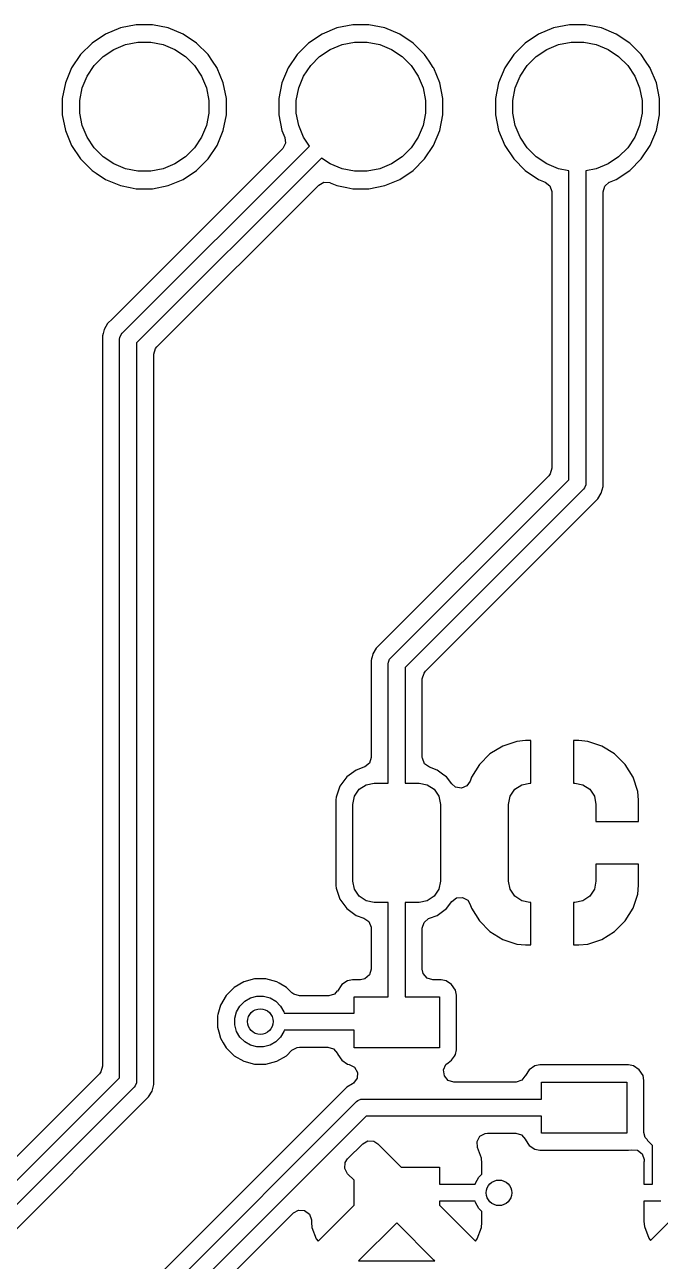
# Model space of a CAD drawing. Header units: inches. Extents: x 2.9 to 6.6, y -4.54 to -2.01.
# Drawn here: x 5.919 to 6.212, y -3.501 to -2.929 of the extents above; entities that cross this region are included whole.
import ezdxf

# ---------------------------------------------------------------- set-up
doc = ezdxf.new("R2010")
doc.units = ezdxf.units.IN
doc.header["$MEASUREMENT"] = 0
doc.layers.add('BLACK', color=7, linetype='CONTINUOUS')

msp = doc.modelspace()

# ---------------------------------------------------------------- linework, layer by layer
at = {"layer": 'BLACK', "linetype": 'CONTINUOUS'}
for p, q in [((5.96296, -2.93049), (5.95607, -2.93335)), ((5.97028, -2.92904), (5.96296, -2.93049)), ((5.96296, -2.93049), (5.96296, -2.93049)), ((5.97775, -2.92904), (5.97028, -2.92904)), ((5.97028, -2.92904), (5.97028, -2.92904)), ((5.98507, -2.93049), (5.97775, -2.92904)), ((5.97775, -2.92904), (5.97775, -2.92904)), ((5.99197, -2.93335), (5.98507, -2.93049)), ((5.98507, -2.93049), (5.98507, -2.93049)), ((6.06296, -2.93049), (6.05607, -2.93335)), ((6.07028, -2.92904), (6.06296, -2.93049)), ((6.06296, -2.93049), (6.06296, -2.93049)), ((6.07775, -2.92904), (6.07028, -2.92904)), ((6.07028, -2.92904), (6.07028, -2.92904)), ((6.08507, -2.93049), (6.07775, -2.92904)), ((6.07775, -2.92904), (6.07775, -2.92904)), ((6.09197, -2.93335), (6.08507, -2.93049)), ((6.08507, -2.93049), (6.08507, -2.93049)), ((6.16296, -2.93049), (6.15607, -2.93335)), ((6.17028, -2.92904), (6.16296, -2.93049)), ((6.16296, -2.93049), (6.16296, -2.93049)), ((6.17775, -2.92904), (6.17028, -2.92904)), ((6.17028, -2.92904), (6.17028, -2.92904)), ((6.18507, -2.93049), (6.17775, -2.92904)), ((6.17775, -2.92904), (6.17775, -2.92904)), ((6.19197, -2.93335), (6.18507, -2.93049)), ((6.18507, -2.93049), (6.18507, -2.93049)), ((5.94986, -2.9375), (5.94458, -2.94277)), ((5.95607, -2.93335), (5.94986, -2.9375)), ((5.96531, -2.93822), (5.97108, -2.93707)), ((5.97108, -2.93707), (5.97696, -2.93707)), ((5.97696, -2.93707), (5.98272, -2.93822)), ((5.99817, -2.9375), (5.99197, -2.93335)), ((6.00345, -2.94277), (5.99817, -2.9375)), ((6.04986, -2.9375), (6.04458, -2.94277)), ((6.05607, -2.93335), (6.04986, -2.9375)), ((6.06531, -2.93822), (6.07108, -2.93707)), ((6.07108, -2.93707), (6.07696, -2.93707)), ((6.07696, -2.93707), (6.08272, -2.93822)), ((6.09817, -2.9375), (6.09197, -2.93335)), ((6.10345, -2.94277), (6.09817, -2.9375)), ((6.14986, -2.9375), (6.14458, -2.94277)), ((6.15607, -2.93335), (6.14986, -2.9375)), ((6.16531, -2.93822), (6.17108, -2.93707)), ((6.17108, -2.93707), (6.17696, -2.93707)), ((6.17696, -2.93707), (6.18272, -2.93822)), ((6.19817, -2.9375), (6.19197, -2.93335)), ((6.20345, -2.94277), (6.19817, -2.9375)), ((5.94458, -2.94277), (5.94043, -2.94898)), ((5.95498, -2.94374), (5.95987, -2.94047)), ((5.95987, -2.94047), (5.96531, -2.93822)), ((5.98272, -2.93822), (5.98816, -2.94047)), ((5.98816, -2.94047), (5.99305, -2.94374)), ((6.00547, -2.9458), (6.00345, -2.94277)), ((6.04458, -2.94277), (6.04043, -2.94898)), ((6.05498, -2.94374), (6.05987, -2.94047)), ((6.05987, -2.94047), (6.06531, -2.93822)), ((6.08272, -2.93822), (6.08816, -2.94047)), ((6.08816, -2.94047), (6.09305, -2.94374)), ((6.10547, -2.9458), (6.10345, -2.94277)), ((6.14458, -2.94277), (6.14043, -2.94898)), ((6.15498, -2.94374), (6.15987, -2.94047)), ((6.15987, -2.94047), (6.16531, -2.93822)), ((6.18272, -2.93822), (6.18816, -2.94047)), ((6.18816, -2.94047), (6.19305, -2.94374)), ((6.20547, -2.9458), (6.20345, -2.94277)), ((5.94756, -2.95279), (5.95083, -2.9479)), ((5.95083, -2.9479), (5.95498, -2.94374)), ((5.99305, -2.94374), (5.99721, -2.9479)), ((5.99721, -2.9479), (6.00047, -2.95279)), ((6.00746, -2.94878), (6.00547, -2.9458)), ((6.0076, -2.94898), (6.00746, -2.94878)), ((6.04756, -2.95279), (6.05083, -2.9479)), ((6.05083, -2.9479), (6.05498, -2.94374)), ((6.09305, -2.94374), (6.09721, -2.9479)), ((6.09721, -2.9479), (6.10047, -2.95279)), ((6.10746, -2.94878), (6.10547, -2.9458)), ((6.1076, -2.94898), (6.10746, -2.94878)), ((6.14756, -2.95279), (6.15083, -2.9479)), ((6.15083, -2.9479), (6.15498, -2.94374)), ((6.19305, -2.94374), (6.19721, -2.9479)), ((6.19721, -2.9479), (6.20047, -2.95279)), ((6.20746, -2.94878), (6.20547, -2.9458)), ((6.2076, -2.94898), (6.20746, -2.94878)), ((5.94043, -2.94898), (5.93758, -2.95588)), ((5.94531, -2.95822), (5.94756, -2.95279)), ((6.00047, -2.95279), (6.00272, -2.95822)), ((6.00766, -2.94914), (6.0076, -2.94898)), ((6.01045, -2.95588), (6.00766, -2.94914)), ((6.04043, -2.94898), (6.03758, -2.95588)), ((6.04531, -2.95822), (6.04756, -2.95279)), ((6.10047, -2.95279), (6.10272, -2.95822)), ((6.10766, -2.94914), (6.1076, -2.94898)), ((6.11045, -2.95588), (6.10766, -2.94914)), ((6.14043, -2.94898), (6.13758, -2.95588)), ((6.14531, -2.95822), (6.14756, -2.95279)), ((6.20047, -2.95279), (6.20272, -2.95822)), ((6.20766, -2.94914), (6.2076, -2.94898)), ((6.21045, -2.95588), (6.20766, -2.94914)), ((5.93758, -2.95588), (5.93612, -2.9632)), ((5.93758, -2.95588), (5.93758, -2.95588)), ((5.94416, -2.96399), (5.94531, -2.95822)), ((6.00272, -2.95822), (6.00387, -2.96399)), ((6.01191, -2.9632), (6.01045, -2.95588)), ((6.03758, -2.95588), (6.03612, -2.9632)), ((6.03758, -2.95588), (6.03758, -2.95588)), ((6.04416, -2.96399), (6.04531, -2.95822)), ((6.10272, -2.95822), (6.10387, -2.96399)), ((6.11191, -2.9632), (6.11045, -2.95588)), ((6.13758, -2.95588), (6.13612, -2.9632)), ((6.13758, -2.95588), (6.13758, -2.95588)), ((6.14416, -2.96399), (6.14531, -2.95822)), ((6.20272, -2.95822), (6.20387, -2.96399)), ((6.21191, -2.9632), (6.21045, -2.95588)), ((5.93612, -2.9632), (5.93612, -2.97066)), ((5.94416, -2.96987), (5.94416, -2.96399)), ((6.00387, -2.96399), (6.00387, -2.96987)), ((6.01191, -2.97066), (6.01191, -2.9632)), ((6.03612, -2.9632), (6.03612, -2.97066)), ((6.04416, -2.96987), (6.04416, -2.96399)), ((6.10387, -2.96399), (6.10387, -2.96987)), ((6.11191, -2.97066), (6.11191, -2.9632)), ((6.13612, -2.9632), (6.13612, -2.97066)), ((6.14416, -2.96987), (6.14416, -2.96399)), ((6.20387, -2.96399), (6.20387, -2.96987)), ((6.21191, -2.97066), (6.21191, -2.9632)), ((5.93612, -2.97066), (5.93758, -2.97798)), ((5.94531, -2.97564), (5.94416, -2.96987)), ((6.00387, -2.96987), (6.00272, -2.97564)), ((6.01045, -2.97798), (6.01191, -2.97066)), ((6.03612, -2.97066), (6.03758, -2.97798)), ((6.04531, -2.97564), (6.04416, -2.96987)), ((6.10387, -2.96987), (6.10272, -2.97564)), ((6.11045, -2.97798), (6.11191, -2.97066)), ((6.13612, -2.97066), (6.13758, -2.97798)), ((6.14531, -2.97564), (6.14416, -2.96987)), ((6.20387, -2.96987), (6.20272, -2.97564)), ((6.21045, -2.97798), (6.21191, -2.97066)), ((5.94756, -2.98107), (5.94531, -2.97564)), ((6.00272, -2.97564), (6.00047, -2.98107)), ((6.04756, -2.98107), (6.04531, -2.97564)), ((6.10272, -2.97564), (6.10047, -2.98107)), ((6.14756, -2.98107), (6.14531, -2.97564)), ((6.20272, -2.97564), (6.20047, -2.98107)), ((5.93758, -2.97798), (5.93758, -2.97798)), ((5.93758, -2.97798), (5.94043, -2.98488)), ((5.95083, -2.98596), (5.94756, -2.98107)), ((6.00047, -2.98107), (5.99721, -2.98596)), ((6.0076, -2.98488), (6.01045, -2.97798)), ((6.03758, -2.97798), (6.03758, -2.97798)), ((6.03758, -2.97798), (6.03886, -2.98109)), ((6.03886, -2.98109), (6.03916, -2.98382)), ((6.05026, -2.98512), (6.04756, -2.98107)), ((6.10047, -2.98107), (6.09721, -2.98596)), ((6.1076, -2.98488), (6.11045, -2.97798)), ((6.13758, -2.97798), (6.13758, -2.97798)), ((6.13758, -2.97798), (6.14043, -2.98488)), ((6.15083, -2.98596), (6.14756, -2.98107)), ((6.20047, -2.98107), (6.19721, -2.98596)), ((6.2076, -2.98488), (6.21045, -2.97798)), ((5.94043, -2.98488), (5.94458, -2.99108)), ((5.95498, -2.99012), (5.95083, -2.98596)), ((6.03781, -2.98641), (5.95927, -3.06494)), ((5.96375, -3.07163), (6.05026, -2.98512)), ((5.99721, -2.98596), (5.99305, -2.99012)), ((6.00345, -2.99108), (6.0076, -2.98488)), ((6.03793, -2.98628), (6.03781, -2.98641)), ((6.03916, -2.98382), (6.03793, -2.98628)), ((6.09721, -2.98596), (6.09305, -2.99012)), ((6.10345, -2.99108), (6.1076, -2.98488)), ((6.14043, -2.98488), (6.14458, -2.99108)), ((6.15498, -2.99012), (6.15083, -2.98596)), ((6.19721, -2.98596), (6.19305, -2.99012)), ((6.20345, -2.99108), (6.2076, -2.98488)), ((5.94458, -2.99108), (5.94986, -2.99636)), ((5.95987, -2.99339), (5.95498, -2.99012)), ((5.96531, -2.99564), (5.95987, -2.99339)), ((6.05583, -2.99068), (5.97047, -3.07604)), ((5.98816, -2.99339), (5.98272, -2.99564)), ((5.99305, -2.99012), (5.98816, -2.99339)), ((5.99817, -2.99636), (6.00345, -2.99108)), ((6.05987, -2.99339), (6.05583, -2.99068)), ((6.06531, -2.99564), (6.05987, -2.99339)), ((6.08816, -2.99339), (6.08272, -2.99564)), ((6.09305, -2.99012), (6.08816, -2.99339)), ((6.09817, -2.99636), (6.10345, -2.99108)), ((6.14458, -2.99108), (6.14986, -2.99636)), ((6.15987, -2.99339), (6.15498, -2.99012)), ((6.16531, -2.99564), (6.15987, -2.99339)), ((6.18816, -2.99339), (6.18272, -2.99564)), ((6.19305, -2.99012), (6.18816, -2.99339)), ((6.19817, -2.99636), (6.20345, -2.99108)), ((5.94986, -2.99636), (5.95171, -2.9976)), ((5.95171, -2.9976), (5.95607, -3.00051)), ((5.97108, -2.99678), (5.96531, -2.99564)), ((5.97696, -2.99678), (5.97108, -2.99678)), ((5.98272, -2.99564), (5.97696, -2.99678)), ((5.99197, -3.00051), (5.99817, -2.99636)), ((6.07108, -2.99678), (6.06531, -2.99564)), ((6.07696, -2.99678), (6.07108, -2.99678)), ((6.08272, -2.99564), (6.07696, -2.99678)), ((6.09197, -3.00051), (6.09817, -2.99636)), ((6.14986, -2.99636), (6.14986, -2.99636)), ((6.14986, -2.99636), (6.15607, -3.00051)), ((6.17008, -2.99659), (6.16531, -2.99564)), ((6.17008, -3.13931), (6.17008, -2.99659)), ((6.18272, -2.99564), (6.17795, -2.99659)), ((6.17795, -2.99659), (6.17795, -3.14094)), ((6.19197, -3.00051), (6.19817, -2.99636)), ((5.95607, -3.00051), (5.96296, -3.00337)), ((5.96296, -3.00337), (5.9675, -3.00427)), ((5.9675, -3.00427), (5.97028, -3.00482)), ((5.97028, -3.00482), (5.97028, -3.00482)), ((5.97028, -3.00482), (5.97028, -3.00482)), ((5.97028, -3.00482), (5.97775, -3.00482)), ((5.97775, -3.00482), (5.98507, -3.00337)), ((5.97775, -3.00482), (5.97775, -3.00482)), ((5.9798, -3.07788), (6.05454, -3.00314)), ((5.98507, -3.00337), (5.99197, -3.00051)), ((6.05454, -3.00314), (6.05695, -3.00182)), ((6.05695, -3.00182), (6.0597, -3.00202)), ((6.0597, -3.00202), (6.05986, -3.00208)), ((6.05986, -3.00208), (6.06296, -3.00337)), ((6.06296, -3.00337), (6.0675, -3.00427)), ((6.0675, -3.00427), (6.07028, -3.00482)), ((6.07028, -3.00482), (6.07028, -3.00482)), ((6.07028, -3.00482), (6.07028, -3.00482)), ((6.07028, -3.00482), (6.07775, -3.00482)), ((6.07775, -3.00482), (6.08507, -3.00337)), ((6.07775, -3.00482), (6.07775, -3.00482)), ((6.08507, -3.00337), (6.09197, -3.00051)), ((6.15607, -3.00051), (6.15607, -3.00051)), ((6.15607, -3.00051), (6.15917, -3.0018)), ((6.15917, -3.0018), (6.16131, -3.00352)), ((6.16131, -3.00352), (6.16218, -3.00613)), ((6.18585, -3.00631), (6.18662, -3.00367)), ((6.18662, -3.00367), (6.1887, -3.00187)), ((6.1887, -3.00187), (6.18886, -3.0018)), ((6.18886, -3.0018), (6.19196, -3.00051)), ((6.19196, -3.00051), (6.19196, -3.00051)), ((6.19196, -3.00051), (6.19197, -3.00051)), ((6.16218, -3.00613), (6.16219, -3.00631)), ((6.16219, -3.00631), (6.16219, -3.13402)), ((6.18585, -3.13939), (6.18585, -3.00631)), ((5.95707, -3.06715), (5.95551, -3.06984)), ((5.95927, -3.06494), (5.95707, -3.06715)), ((5.95707, -3.06715), (5.95707, -3.06715)), ((5.95471, -3.07281), (5.9547, -3.07285)), ((5.9547, -3.07285), (5.9547, -3.4104)), ((5.95501, -3.0717), (5.95471, -3.07281)), ((5.95551, -3.06984), (5.95501, -3.0717)), ((5.95551, -3.06984), (5.95551, -3.06984)), ((5.9626, -3.07441), (5.96267, -3.07364)), ((5.9626, -3.41569), (5.9626, -3.07441)), ((5.96267, -3.07364), (5.96326, -3.07222)), ((5.96326, -3.07222), (5.96375, -3.07163)), ((5.97047, -3.07604), (5.97047, -3.41732)), ((5.97837, -3.08133), (5.97914, -3.07869)), ((5.97914, -3.07869), (5.9798, -3.07788)), ((5.97837, -3.41577), (5.97837, -3.08133)), ((6.16076, -3.13747), (6.08108, -3.21715)), ((6.16141, -3.13666), (6.16076, -3.13747)), ((6.16219, -3.13402), (6.16141, -3.13666)), ((6.08777, -3.22163), (6.17008, -3.13931)), ((6.17729, -3.14313), (6.1768, -3.14373)), ((6.17788, -3.14171), (6.17729, -3.14313)), ((6.17795, -3.14094), (6.17788, -3.14171)), ((6.18504, -3.14551), (6.18585, -3.1425)), ((6.18585, -3.1425), (6.18585, -3.13939)), ((6.1768, -3.14373), (6.09449, -3.22604)), ((6.14333, -3.18837), (6.18348, -3.14821)), ((6.18348, -3.14821), (6.18504, -3.14551)), ((6.10381, -3.22788), (6.14333, -3.18837)), ((6.08108, -3.21715), (6.07953, -3.21984)), ((6.08108, -3.21715), (6.08108, -3.21715)), ((6.0789, -3.22217), (6.07872, -3.22285)), ((6.07872, -3.22285), (6.07872, -3.26764)), ((6.07917, -3.22118), (6.0789, -3.22217)), ((6.07953, -3.21984), (6.07917, -3.22118)), ((6.07953, -3.21984), (6.07953, -3.21984)), ((6.08669, -3.22364), (6.08728, -3.22222)), ((6.08728, -3.22222), (6.08777, -3.22163)), ((6.08661, -3.22441), (6.08669, -3.22364)), ((6.08661, -3.27953), (6.08661, -3.22441)), ((6.09449, -3.22604), (6.09449, -3.27953)), ((6.10238, -3.23133), (6.10316, -3.22869)), ((6.10316, -3.22869), (6.10381, -3.22788)), ((6.10238, -3.26764), (6.10238, -3.23133)), ((6.1395, -3.26243), (6.13363, -3.26605)), ((6.14606, -3.26026), (6.1395, -3.26243)), ((6.1395, -3.26243), (6.1395, -3.26243)), ((6.1501, -3.25984), (6.14606, -3.26026)), ((6.15256, -3.25984), (6.1501, -3.25984)), ((6.1501, -3.25984), (6.1501, -3.25984)), ((6.15256, -3.27953), (6.15256, -3.25984)), ((6.15256, -3.25984), (6.15256, -3.25984)), ((6.1747, -3.25984), (6.17224, -3.25984)), ((6.17224, -3.25984), (6.17224, -3.27953)), ((6.17875, -3.26026), (6.1747, -3.25984)), ((6.1853, -3.26243), (6.17875, -3.26026)), ((6.17875, -3.26026), (6.17875, -3.26026)), ((6.19117, -3.26605), (6.1853, -3.26243)), ((6.1853, -3.26243), (6.1853, -3.26243)), ((6.07872, -3.26764), (6.07795, -3.27028)), ((6.1024, -3.26809), (6.10238, -3.26764)), ((6.10342, -3.27064), (6.1024, -3.26809)), ((6.13363, -3.26605), (6.12875, -3.27093)), ((6.19606, -3.27093), (6.19117, -3.26605)), ((6.07184, -3.27351), (6.06753, -3.27669)), ((6.07545, -3.27225), (6.07184, -3.27351)), ((6.07587, -3.27208), (6.07545, -3.27225)), ((6.07795, -3.27028), (6.07587, -3.27208)), ((6.10565, -3.27225), (6.10342, -3.27064)), ((6.10927, -3.27351), (6.10565, -3.27225)), ((6.11238, -3.27581), (6.10927, -3.27351)), ((6.12875, -3.27093), (6.12512, -3.27681)), ((6.19968, -3.27681), (6.19606, -3.27093)), ((6.06753, -3.27669), (6.06436, -3.28099)), ((6.07326, -3.28241), (6.07645, -3.28028)), ((6.07645, -3.28028), (6.08022, -3.27953)), ((6.08022, -3.27953), (6.08661, -3.27953)), ((6.09449, -3.27953), (6.10089, -3.27953)), ((6.10089, -3.27953), (6.10465, -3.28028)), ((6.10465, -3.28028), (6.10785, -3.28241)), ((6.11357, -3.27669), (6.11238, -3.27581)), ((6.11597, -3.27994), (6.11357, -3.27669)), ((6.11772, -3.28141), (6.11597, -3.27994)), ((6.12454, -3.27858), (6.12297, -3.28084)), ((6.12512, -3.27681), (6.12454, -3.27858)), ((6.12512, -3.27681), (6.12512, -3.27681)), ((6.14511, -3.28241), (6.1483, -3.28028)), ((6.1483, -3.28028), (6.15207, -3.27953)), ((6.15207, -3.27953), (6.15256, -3.27953)), ((6.17224, -3.27953), (6.17274, -3.27953)), ((6.17274, -3.27953), (6.1765, -3.28028)), ((6.1765, -3.28028), (6.1797, -3.28241)), ((6.20185, -3.28336), (6.19968, -3.27681)), ((6.19968, -3.27681), (6.19968, -3.27681)), ((6.06259, -3.28604), (6.06248, -3.28723)), ((6.06436, -3.28099), (6.06259, -3.28604)), ((6.06259, -3.28604), (6.06259, -3.28604)), ((6.06436, -3.28099), (6.06436, -3.28099)), ((6.07037, -3.28937), (6.07112, -3.2856)), ((6.07112, -3.2856), (6.07326, -3.28241)), ((6.10785, -3.28241), (6.10998, -3.2856)), ((6.10998, -3.2856), (6.11073, -3.28937)), ((6.12043, -3.2819), (6.11772, -3.28141)), ((6.12297, -3.28084), (6.12043, -3.2819)), ((6.14222, -3.28937), (6.14297, -3.2856)), ((6.14297, -3.2856), (6.14511, -3.28241)), ((6.1797, -3.28241), (6.18183, -3.2856)), ((6.18183, -3.2856), (6.18258, -3.28937)), ((6.20226, -3.2874), (6.20185, -3.28336)), ((6.06248, -3.28723), (6.06248, -3.32694)), ((6.07037, -3.3248), (6.07037, -3.28937)), ((6.11073, -3.28937), (6.11073, -3.3248)), ((6.14222, -3.3248), (6.14222, -3.28937)), ((6.18258, -3.28937), (6.18258, -3.29724)), ((6.20226, -3.29724), (6.20226, -3.2874)), ((6.20226, -3.2874), (6.20226, -3.2874)), ((6.18258, -3.29724), (6.20226, -3.29724)), ((6.20226, -3.31693), (6.18258, -3.31693)), ((6.18258, -3.31693), (6.18258, -3.3248)), ((6.20226, -3.32677), (6.20226, -3.31693)), ((6.07112, -3.32857), (6.07037, -3.3248)), ((6.11073, -3.3248), (6.10998, -3.32857)), ((6.14297, -3.32857), (6.14222, -3.3248)), ((6.18258, -3.3248), (6.18183, -3.32857)), ((6.06248, -3.32694), (6.06259, -3.32814)), ((6.06259, -3.32814), (6.06259, -3.32814)), ((6.06259, -3.32814), (6.06436, -3.33318)), ((6.07326, -3.33176), (6.07112, -3.32857)), ((6.07645, -3.3339), (6.07326, -3.33176)), ((6.10785, -3.33176), (6.10465, -3.3339)), ((6.10998, -3.32857), (6.10785, -3.33176)), ((6.14511, -3.33176), (6.14297, -3.32857)), ((6.1483, -3.3339), (6.14511, -3.33176)), ((6.1797, -3.33176), (6.1765, -3.3339)), ((6.18183, -3.32857), (6.1797, -3.33176)), ((6.19968, -3.33737), (6.20185, -3.33081)), ((6.20185, -3.33081), (6.20226, -3.32677)), ((6.20185, -3.33081), (6.20185, -3.33081)), ((6.20226, -3.32677), (6.20226, -3.32677)), ((6.06436, -3.33318), (6.06436, -3.33318)), ((6.06436, -3.33318), (6.06753, -3.33749)), ((6.06753, -3.33749), (6.07184, -3.34066)), ((6.08022, -3.33465), (6.07645, -3.3339)), ((6.08661, -3.33465), (6.08022, -3.33465)), ((6.08661, -3.37835), (6.08661, -3.33465)), ((6.10089, -3.33465), (6.09449, -3.33465)), ((6.09449, -3.33465), (6.09449, -3.37835)), ((6.10465, -3.3339), (6.10089, -3.33465)), ((6.10927, -3.34066), (6.11357, -3.33749)), ((6.11357, -3.33749), (6.11597, -3.33423)), ((6.11597, -3.33423), (6.11816, -3.33256)), ((6.11816, -3.33256), (6.12091, -3.33235)), ((6.12091, -3.33235), (6.12333, -3.33365)), ((6.12333, -3.33365), (6.12454, -3.33559)), ((6.12454, -3.33559), (6.12512, -3.33737)), ((6.12512, -3.33737), (6.12512, -3.33737)), ((6.12512, -3.33737), (6.12875, -3.34324)), ((6.15207, -3.33465), (6.1483, -3.3339)), ((6.15256, -3.33465), (6.15207, -3.33465)), ((6.15256, -3.35433), (6.15256, -3.33465)), ((6.17274, -3.33465), (6.17224, -3.33465)), ((6.17224, -3.33465), (6.17224, -3.35433)), ((6.1765, -3.3339), (6.17274, -3.33465)), ((6.19606, -3.34324), (6.19968, -3.33737)), ((6.19968, -3.33737), (6.19968, -3.33737)), ((6.07184, -3.34066), (6.07545, -3.34193)), ((6.07545, -3.34193), (6.07769, -3.34353)), ((6.10316, -3.34389), (6.10524, -3.34209)), ((6.10524, -3.34209), (6.10565, -3.34193)), ((6.10565, -3.34193), (6.10927, -3.34066)), ((6.12875, -3.34324), (6.13363, -3.34812)), ((6.19117, -3.34812), (6.19606, -3.34324)), ((6.07769, -3.34353), (6.0787, -3.34609)), ((6.0787, -3.34609), (6.07872, -3.34653)), ((6.07872, -3.34653), (6.07872, -3.36557)), ((6.10238, -3.34653), (6.10316, -3.34389)), ((6.10238, -3.36557), (6.10238, -3.34653)), ((6.13363, -3.34812), (6.1395, -3.35175)), ((6.1853, -3.35175), (6.19117, -3.34812)), ((6.1395, -3.35175), (6.1395, -3.35175)), ((6.1395, -3.35175), (6.14606, -3.35392)), ((6.14606, -3.35392), (6.14606, -3.35392)), ((6.14606, -3.35392), (6.1501, -3.35433)), ((6.1501, -3.35433), (6.15256, -3.35433)), ((6.15256, -3.35433), (6.15256, -3.35433)), ((6.17224, -3.35433), (6.1747, -3.35433)), ((6.1747, -3.35433), (6.17875, -3.35392)), ((6.1747, -3.35433), (6.1747, -3.35433)), ((6.17875, -3.35392), (6.1853, -3.35175)), ((6.1853, -3.35175), (6.1853, -3.35175)), ((6.07872, -3.36557), (6.07795, -3.36821)), ((6.10282, -3.3676), (6.10238, -3.36557)), ((6.01995, -3.3714), (6.01546, -3.374)), ((6.02496, -3.37006), (6.01995, -3.3714)), ((6.03015, -3.37006), (6.02496, -3.37006)), ((6.03186, -3.37052), (6.03015, -3.37006)), ((6.03516, -3.3714), (6.03186, -3.37052)), ((6.03628, -3.37205), (6.03516, -3.3714)), ((6.06779, -3.37091), (6.06518, -3.37266)), ((6.07009, -3.37045), (6.06779, -3.37091)), ((6.06779, -3.37091), (6.06779, -3.37091)), ((6.07384, -3.37045), (6.07009, -3.37045)), ((6.07587, -3.37001), (6.07384, -3.37045)), ((6.07795, -3.36821), (6.07587, -3.37001)), ((6.10462, -3.36968), (6.10282, -3.3676)), ((6.10726, -3.37045), (6.10462, -3.36968)), ((6.11101, -3.37045), (6.10726, -3.37045)), ((6.11332, -3.37091), (6.11101, -3.37045)), ((6.11101, -3.37045), (6.11101, -3.37045)), ((6.11593, -3.37266), (6.11332, -3.37091)), ((6.11332, -3.37091), (6.11332, -3.37091)), ((6.01546, -3.374), (6.01179, -3.37766)), ((6.01546, -3.374), (6.01546, -3.374)), ((6.03966, -3.374), (6.03628, -3.37205)), ((6.04217, -3.3765), (6.03966, -3.374)), ((6.03966, -3.374), (6.03966, -3.374)), ((6.04298, -3.37716), (6.04217, -3.3765)), ((6.04562, -3.37793), (6.04298, -3.37716)), ((6.06185, -3.37706), (6.05924, -3.37793)), ((6.06304, -3.37558), (6.06185, -3.37706)), ((6.06316, -3.37567), (6.06304, -3.37558)), ((6.06518, -3.37266), (6.06316, -3.37567)), ((6.11767, -3.37527), (6.11593, -3.37266)), ((6.11813, -3.37757), (6.11767, -3.37527)), ((6.11767, -3.37527), (6.11767, -3.37527)), ((6.11813, -3.40275), (6.11813, -3.37757)), ((6.11813, -3.37757), (6.11813, -3.37757)), ((6.0092, -3.38216), (6.00803, -3.3865)), ((6.01179, -3.37766), (6.0092, -3.38216)), ((6.01179, -3.37766), (6.01179, -3.37766)), ((6.01665, -3.38524), (6.01819, -3.38257)), ((6.01819, -3.38257), (6.02037, -3.38039)), ((6.02037, -3.38039), (6.02304, -3.37885)), ((6.02304, -3.37885), (6.02602, -3.37805)), ((6.02602, -3.37805), (6.0291, -3.37805)), ((6.0291, -3.37805), (6.03208, -3.37885)), ((6.03208, -3.37885), (6.03475, -3.38039)), ((6.03475, -3.38039), (6.03693, -3.38257)), ((6.03693, -3.38257), (6.03847, -3.38524)), ((6.05906, -3.37793), (6.04562, -3.37793)), ((6.05924, -3.37793), (6.05906, -3.37793)), ((6.07087, -3.38583), (6.07087, -3.37835)), ((6.07087, -3.37835), (6.08661, -3.37835)), ((6.09449, -3.37835), (6.11024, -3.37835)), ((6.11024, -3.37835), (6.11024, -3.40197)), ((6.00803, -3.3865), (6.00785, -3.38717)), ((6.00785, -3.38717), (6.00785, -3.39236)), ((6.01585, -3.38822), (6.01665, -3.38524)), ((6.01585, -3.39131), (6.01585, -3.38822)), ((6.03847, -3.38524), (6.03863, -3.38583)), ((6.03863, -3.38583), (6.07087, -3.38583)), ((6.00785, -3.39236), (6.00844, -3.39454)), ((6.00844, -3.39454), (6.0092, -3.39737)), ((6.01665, -3.39428), (6.01585, -3.39131)), ((6.01819, -3.39695), (6.01665, -3.39428)), ((6.03847, -3.39428), (6.03693, -3.39695)), ((6.03863, -3.3937), (6.03847, -3.39428)), ((6.07087, -3.3937), (6.03863, -3.3937)), ((6.07087, -3.40197), (6.07087, -3.3937)), ((6.0092, -3.39737), (6.01049, -3.39962)), ((6.01049, -3.39962), (6.01179, -3.40186)), ((6.02037, -3.39913), (6.01819, -3.39695)), ((6.02304, -3.40068), (6.02037, -3.39913)), ((6.03475, -3.39913), (6.03208, -3.40068)), ((6.03693, -3.39695), (6.03475, -3.39913)), ((6.01179, -3.40186), (6.01546, -3.40553)), ((6.01546, -3.40553), (6.01995, -3.40813)), ((6.02602, -3.40147), (6.02304, -3.40068)), ((6.0291, -3.40147), (6.02602, -3.40147)), ((6.03208, -3.40068), (6.0291, -3.40147)), ((6.03516, -3.40813), (6.03966, -3.40553)), ((6.03966, -3.40553), (6.04217, -3.40302)), ((6.04217, -3.40302), (6.04458, -3.40171)), ((6.04458, -3.40171), (6.04562, -3.40159)), ((6.04562, -3.40159), (6.05874, -3.40159)), ((6.05874, -3.40159), (6.06138, -3.40237)), ((6.06138, -3.40237), (6.06318, -3.40445)), ((6.06318, -3.40445), (6.06325, -3.40461)), ((6.06325, -3.40461), (6.06343, -3.40505)), ((6.06343, -3.40505), (6.06518, -3.40766)), ((6.11024, -3.40197), (6.07087, -3.40197)), ((6.11593, -3.40766), (6.11718, -3.40578)), ((6.11718, -3.40578), (6.11767, -3.40505)), ((6.11767, -3.40505), (6.11813, -3.40275)), ((6.11767, -3.40505), (6.11767, -3.40505)), ((6.11767, -3.40505), (6.11767, -3.40505)), ((6.11813, -3.40275), (6.11813, -3.40275)), ((5.9547, -3.4104), (5.95393, -3.41304)), ((6.01995, -3.40813), (6.02496, -3.40947)), ((6.02496, -3.40947), (6.02496, -3.40947)), ((6.02496, -3.40947), (6.03015, -3.40947)), ((6.03015, -3.40947), (6.03516, -3.40813)), ((6.03015, -3.40947), (6.03015, -3.40947)), ((6.06518, -3.40766), (6.06779, -3.4094)), ((6.06779, -3.4094), (6.06779, -3.4094)), ((6.06779, -3.4094), (6.06861, -3.40957)), ((6.06861, -3.40957), (6.07105, -3.41084)), ((6.07105, -3.41084), (6.07241, -3.41323)), ((6.11217, -3.41212), (6.11331, -3.40962)), ((6.11331, -3.40962), (6.11429, -3.40876)), ((6.11429, -3.40876), (6.11593, -3.40766)), ((6.1544, -3.41028), (6.15179, -3.41203)), ((6.1567, -3.40982), (6.1544, -3.41028)), ((6.1544, -3.41028), (6.1544, -3.41028)), ((6.19763, -3.40982), (6.1567, -3.40982)), ((6.1567, -3.40982), (6.1567, -3.40982)), ((6.19993, -3.41028), (6.19763, -3.40982)), ((6.19763, -3.40982), (6.19763, -3.40982)), ((6.20254, -3.41203), (6.19993, -3.41028)), ((6.19993, -3.41028), (6.19993, -3.41028)), ((5.95327, -3.41385), (5.69732, -3.66981)), ((5.69916, -3.67913), (5.9626, -3.41569)), ((5.95393, -3.41304), (5.95327, -3.41385)), ((5.97047, -3.41732), (5.9704, -3.41809)), ((5.97837, -3.41888), (5.97837, -3.41577)), ((6.07226, -3.41598), (6.07065, -3.41821)), ((6.07241, -3.41323), (6.07226, -3.41598)), ((6.11256, -3.41484), (6.11217, -3.41212)), ((6.11436, -3.41692), (6.11256, -3.41484)), ((6.117, -3.4177), (6.11436, -3.41692)), ((6.1483, -3.41683), (6.14569, -3.41769)), ((6.14975, -3.41502), (6.1483, -3.41683)), ((6.14978, -3.41504), (6.14975, -3.41502)), ((6.14996, -3.41477), (6.14978, -3.41504)), ((6.15003, -3.41468), (6.14996, -3.41477)), ((6.15004, -3.41464), (6.15003, -3.41468)), ((6.15179, -3.41203), (6.15004, -3.41464)), ((6.20429, -3.41464), (6.20254, -3.41203)), ((6.20474, -3.41694), (6.20429, -3.41464)), ((6.20429, -3.41464), (6.20429, -3.41464)), ((6.20474, -3.43701), (6.20474, -3.41694)), ((6.20474, -3.41694), (6.20474, -3.41694)), ((6.06754, -3.42006), (5.65331, -3.83429)), ((5.96932, -3.42011), (5.70357, -3.68585)), ((5.96981, -3.41951), (5.96932, -3.42011)), ((5.9704, -3.41809), (5.96981, -3.41951)), ((5.976, -3.42459), (5.97756, -3.42189)), ((5.97756, -3.42189), (5.97837, -3.41888)), ((6.0701, -3.41858), (6.06754, -3.42006)), ((6.06754, -3.42006), (6.06754, -3.42006)), ((6.07065, -3.41821), (6.0701, -3.41858)), ((6.14551, -3.4177), (6.117, -3.4177)), ((6.14569, -3.41769), (6.14551, -3.4177)), ((6.15748, -3.42559), (6.15748, -3.41772)), ((6.15748, -3.41772), (6.19685, -3.41772)), ((6.19685, -3.41772), (6.19685, -3.44134)), ((5.66, -3.83877), (6.07202, -3.42674)), ((5.71025, -3.69034), (5.976, -3.42459)), ((6.07202, -3.42674), (6.07262, -3.42625)), ((6.07262, -3.42625), (6.07404, -3.42567)), ((6.07404, -3.42567), (6.0748, -3.42559)), ((6.0748, -3.42559), (6.15748, -3.42559)), ((6.07643, -3.43346), (5.66672, -3.84318)), ((6.15748, -3.43346), (6.07643, -3.43346)), ((6.15748, -3.44134), (6.15748, -3.43346)), ((6.20474, -3.44106), (6.20474, -3.43701)), ((6.07487, -3.4462), (6.07728, -3.44488)), ((6.07728, -3.44488), (6.08002, -3.44507)), ((6.08002, -3.44507), (6.08177, -3.4462)), ((6.12764, -3.4452), (6.12896, -3.44279)), ((6.12784, -3.44795), (6.12764, -3.4452)), ((6.12896, -3.44279), (6.13137, -3.44147)), ((6.13137, -3.44147), (6.13241, -3.44136)), ((6.13241, -3.44136), (6.14551, -3.44136)), ((6.14551, -3.44136), (6.14815, -3.44213)), ((6.14815, -3.44213), (6.14996, -3.44421)), ((6.14996, -3.44421), (6.15003, -3.44437)), ((6.15003, -3.44437), (6.15004, -3.44442)), ((6.15004, -3.44442), (6.15179, -3.44703)), ((6.19685, -3.44134), (6.15748, -3.44134)), ((6.20534, -3.4434), (6.20474, -3.44106)), ((6.20632, -3.44438), (6.20534, -3.4434)), ((6.20618, -3.44451), (6.20632, -3.44438)), ((6.20866, -3.44699), (6.20618, -3.44451)), ((6.06785, -3.45321), (6.07487, -3.4462)), ((6.08177, -3.4462), (6.09266, -3.45709)), ((6.12967, -3.45286), (6.12784, -3.44795)), ((6.15179, -3.44703), (6.1544, -3.44877)), ((6.1544, -3.44877), (6.1544, -3.44877)), ((6.1544, -3.44877), (6.1567, -3.44923)), ((6.1567, -3.44923), (6.1567, -3.44923)), ((6.1567, -3.44923), (6.1567, -3.44923)), ((6.1567, -3.44923), (6.19763, -3.44923)), ((6.19763, -3.44923), (6.19898, -3.44896)), ((6.19898, -3.44896), (6.20172, -3.44921)), ((6.20172, -3.44921), (6.20389, -3.4509)), ((6.20389, -3.4509), (6.2048, -3.45349)), ((6.20866, -3.46496), (6.20866, -3.44699)), ((6.06653, -3.4577), (6.06673, -3.45496)), ((6.06673, -3.45496), (6.06785, -3.45321)), ((6.09266, -3.45709), (6.11024, -3.45709)), ((6.11024, -3.45709), (6.11024, -3.46496)), ((6.12992, -3.4552), (6.12967, -3.45286)), ((6.12967, -3.45286), (6.12967, -3.45286)), ((6.12992, -3.46021), (6.12992, -3.4552)), ((6.12992, -3.4552), (6.12992, -3.4552)), ((6.20478, -3.45427), (6.20472, -3.45481)), ((6.20472, -3.45481), (6.20472, -3.46496)), ((6.2048, -3.45349), (6.20478, -3.45427)), ((6.06785, -3.46012), (6.06653, -3.4577)), ((6.07087, -3.46313), (6.06785, -3.46012)), ((6.07087, -3.47466), (6.07087, -3.46313)), ((6.12688, -3.46438), (6.12842, -3.46171)), ((6.12842, -3.46171), (6.12992, -3.46021)), ((6.11024, -3.46496), (6.12673, -3.46496)), ((6.12673, -3.46496), (6.12688, -3.46438)), ((6.20472, -3.46496), (6.20866, -3.46496)), ((6.05422, -3.49131), (6.07087, -3.47466)), ((6.11024, -3.47283), (6.11024, -3.47466)), ((6.12673, -3.47283), (6.11024, -3.47283)), ((6.11024, -3.47466), (6.12689, -3.49131)), ((6.12688, -3.47342), (6.12673, -3.47283)), ((6.12842, -3.47609), (6.12688, -3.47342)), ((6.20472, -3.47283), (6.20472, -3.4822)), ((6.2126, -3.47283), (6.20472, -3.47283)), ((6.20776, -3.49092), (6.22441, -3.47427)), ((6.02067, -3.50039), (6.04285, -3.47821)), ((6.04285, -3.47821), (6.04526, -3.4769)), ((6.04526, -3.4769), (6.04801, -3.47709)), ((6.04801, -3.47709), (6.05021, -3.47874)), ((6.05021, -3.47874), (6.05117, -3.48132)), ((6.12992, -3.47758), (6.12842, -3.47609)), ((6.12992, -3.48259), (6.12992, -3.47758)), ((6.05117, -3.48132), (6.05118, -3.48167)), ((6.05118, -3.48167), (6.05118, -3.48259)), ((6.05118, -3.48259), (6.05143, -3.48494)), ((6.05143, -3.48494), (6.05143, -3.48494)), ((6.05143, -3.48494), (6.05341, -3.49024)), ((6.09055, -3.48282), (6.07297, -3.50039)), ((6.10773, -3.5), (6.09055, -3.48282)), ((6.12769, -3.49024), (6.12967, -3.48494)), ((6.12967, -3.48494), (6.12992, -3.48259)), ((6.12967, -3.48494), (6.12967, -3.48494)), ((6.12992, -3.48259), (6.12992, -3.48259)), ((6.20472, -3.4822), (6.20498, -3.48454)), ((6.20498, -3.48454), (6.20498, -3.48454)), ((6.20498, -3.48454), (6.20695, -3.48985)), ((6.05341, -3.49024), (6.05422, -3.49131)), ((6.12689, -3.49131), (6.12769, -3.49024)), ((6.12689, -3.49131), (6.12689, -3.49131)), ((6.12769, -3.49024), (6.12769, -3.49024)), ((6.20695, -3.48985), (6.20776, -3.49092)), ((5.67604, -3.84502), (6.02067, -3.50039)), ((6.07297, -3.50039), (6.10813, -3.50039)), ((6.07297, -3.50039), (6.07297, -3.50039)), ((6.10813, -3.50039), (6.10773, -3.5)), ((6.10813, -3.50039), (6.10813, -3.50039))]:
    msp.add_line(p, q, dxfattribs=at)
at = {"layer": 'BLACK'}
for centre in [(6.02756, -3.38976), (6.1378, -3.4689)]:
    msp.add_circle(centre, 0.00591, dxfattribs=at)

doc.saveas('drawing.dxf')
